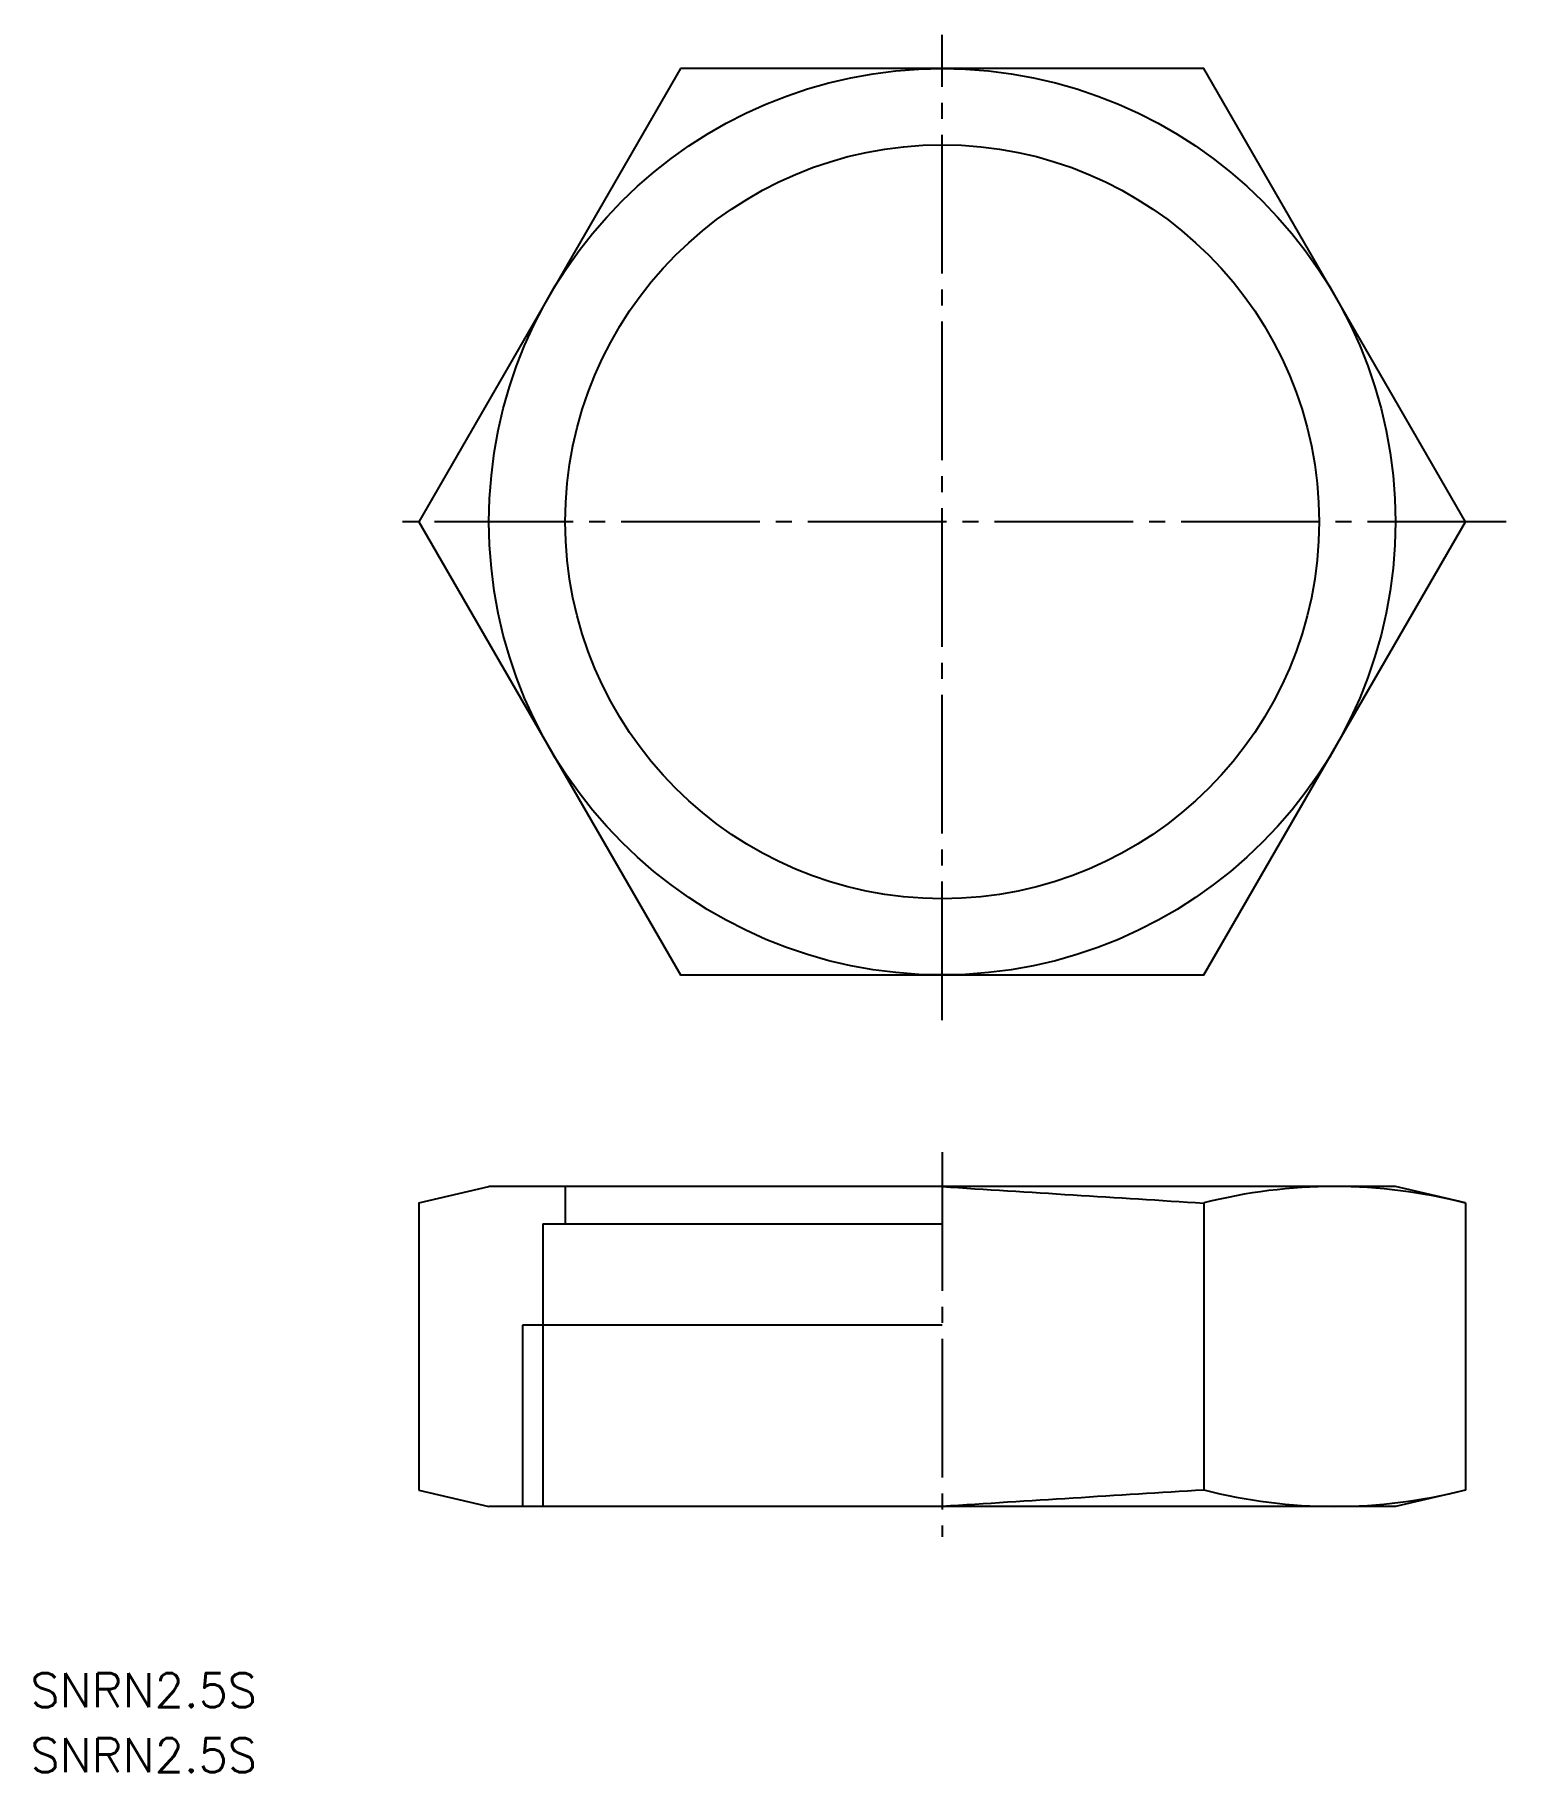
# Model space of a CAD drawing. Extents: x 47 to 185, y 127 to 290.
import ezdxf

# ---------------------------------------------------------------- set-up
doc = ezdxf.new("R2010")
doc.units = 0
doc.linetypes.add('CENTER', pattern=[17.5, 13, -1.5, 1.5, -1.5])
doc.layers.get('0').update_dxf_attribs({"linetype": 'CONTINUOUS'})
doc.layers.add('CENTER', color=1, linetype='CENTER')
doc.styles.get("Standard").update_dxf_attribs({"font": 'txt.shx', "bigfont": '@extfont2.shx'})

msp = doc.modelspace()

# ---------------------------------------------------------------- linework, layer by layer
at = {"color": 7, "linetype": 'CONTINUOUS'}
for p, q in [((83.17, 180.72), (89.74, 182.26)), ((174.74, 182.26), (89.74, 182.26)), ((96.89, 182.26), (96.89, 178.76)), ((181.31, 180.72), (174.74, 182.26)), ((83.17, 180.72), (83.17, 153.8)), ((156.78, 180.72), (156.78, 153.8)), ((181.31, 180.72), (181.31, 153.8)), ((94.8, 178.76), (94.8, 152.26)), ((94.8, 178.76), (132.24, 178.76)), ((132.24, 169.26), (92.89, 169.26)), ((83.17, 153.8), (89.74, 152.26)), ((181.31, 153.8), (174.74, 152.26)), ((174.74, 152.26), (89.74, 152.26))]:
    msp.add_line(p, q, dxfattribs=at)
at = {"color": 3, "linetype": 'CONTINUOUS'}
msp.add_line((92.89, 169.26), (92.89, 152.26), dxfattribs=at)
at = {"color": 7, "linetype": 'CONTINUOUS'}
msp.add_lwpolyline([(107.7, 287.1), (83.17, 244.6), (107.7, 202.1), (156.78, 202.1), (181.31, 244.6), (156.78, 287.1)], close=True, dxfattribs=at)
for radius in [42.5, 35.35]:
    msp.add_circle((132.24, 244.6), radius, dxfattribs=at)
for centre, radius, start, end in [((1953.84, 29010.22), 28885.46, 266.384369, 266.433136), ((169.02, 132.79), 49.47, 75.6083, 104.3279), ((1953.84, -28675.7), 28885.46, 93.566864, 93.615631), ((169.02, 201.77), 49.5, 255.6773, 284.3757)]:
    msp.add_arc(centre, radius, start, end, dxfattribs=at)
at = {"layer": 'CENTER', "color": 1, "linetype": 'CENTER'}
for p, q in [((132.24, 197.87), (132.24, 290.27)), ((185.14, 244.6), (81.13, 244.6)), ((132.24, 185.48), (132.24, 149.42))]:
    msp.add_line(p, q, dxfattribs=at)

# ---------------------------------------------------------------- texts
at = {"color": 7, "linetype": 'CONTINUOUS'}
for p in [(46.73, 133.44), (46.73, 127.34)]:
    msp.add_text('SNRN2.5S', height=3.2, dxfattribs=at).set_placement(p)

doc.saveas('drawing.dxf')
